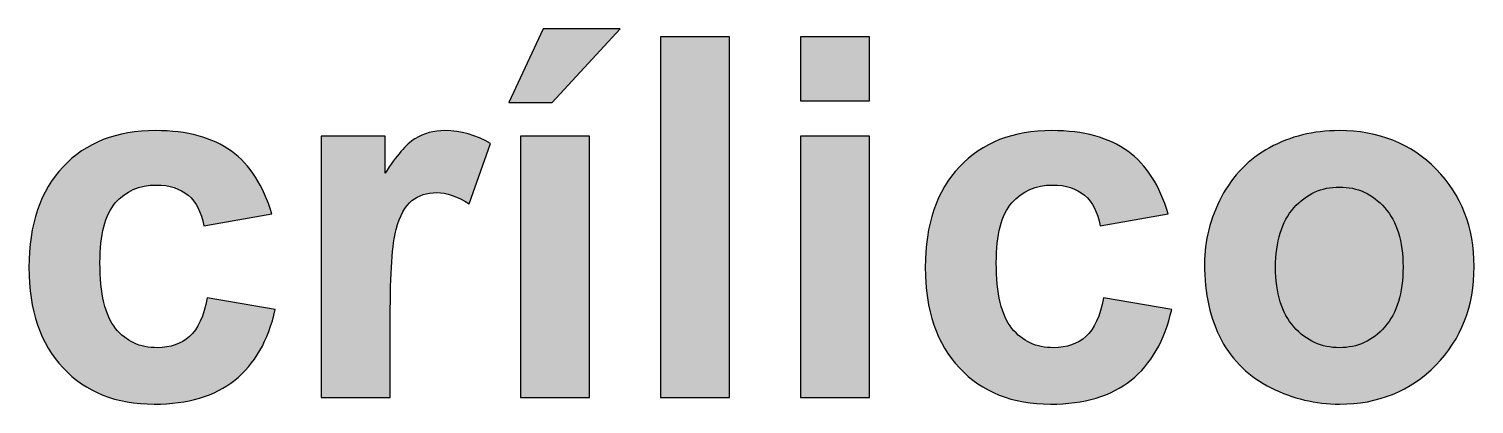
# Model space of a CAD drawing. Header units: centimetres. Extents: x -191 to 212, y -234 to 239.
# Drawn here: x 125.1 to 206.1, y 123.6 to 144.7 of the extents above; entities that cross this region are included whole.
import ezdxf

# ---------------------------------------------------------------- set-up
doc = ezdxf.new("R2010")
doc.units = ezdxf.units.CM
doc.header["$MEASUREMENT"] = 0
doc.layers.add('Capa 1', color=7, linetype='Continuous')

msp = doc.modelspace()

# ---------------------------------------------------------------- hatches: boundary and pattern name
at = {"layer": 'Capa 1', "true_color": 0x373435}
h = msp.add_hatch(color=250, dxfattribs=at)
edge = h.paths.add_edge_path()
edge.add_spline(control_points=[(152.01748, 140.54814), (152.01748, 140.54814), (153.93659, 144.66858), (153.93659, 144.66858), (153.93659, 144.66858), (158.25459, 144.66858), (158.25459, 144.66858), (158.25459, 144.66858), (154.44459, 140.54814), (154.44459, 140.54814), (154.44459, 140.54814), (152.01748, 140.54814), (152.01748, 140.54814)], knot_values=[0, 0, 0, 0, 0.25, 0.25, 0.25, 0.5, 0.5, 0.5, 0.75, 0.75, 0.75, 1, 1, 1, 1], degree=3, periodic=1)
h = msp.add_hatch(color=250, dxfattribs=at)
edge = h.paths.add_edge_path()
edge.add_spline(control_points=[(160.50766, 124.00992), (160.50766, 124.00992), (160.50766, 144.21703), (160.50766, 144.21703), (160.50766, 144.21703), (164.3741, 144.21703), (164.3741, 144.21703), (164.3741, 144.21703), (164.3741, 124.00992), (164.3741, 124.00992), (164.3741, 124.00992), (160.50766, 124.00992), (160.50766, 124.00992)], knot_values=[0, 0, 0, 0, 0.25, 0.25, 0.25, 0.5, 0.5, 0.5, 0.75, 0.75, 0.75, 1, 1, 1, 1], degree=3, periodic=1)
h = msp.add_hatch(color=250, dxfattribs=at)
edge = h.paths.add_edge_path()
edge.add_spline(control_points=[(168.34873, 140.63281), (168.34873, 140.63281), (168.34873, 144.21703), (168.34873, 144.21703), (168.34873, 144.21703), (172.21517, 144.21703), (172.21517, 144.21703), (172.21517, 144.21703), (172.21517, 140.63281), (172.21517, 140.63281), (172.21517, 140.63281), (168.34873, 140.63281), (168.34873, 140.63281)], knot_values=[0, 0, 0, 0, 0.25, 0.25, 0.25, 0.5, 0.5, 0.5, 0.75, 0.75, 0.75, 1, 1, 1, 1], degree=3, periodic=1)
h = msp.add_hatch(color=250, dxfattribs=at)
edge = h.paths.add_edge_path()
edge.add_spline(control_points=[(138.74362, 134.31103), (138.74362, 134.31103), (134.93362, 133.6337), (134.93362, 133.6337), (134.80662, 134.39099), (134.51499, 134.96014), (134.05873, 135.34584), (133.60248, 135.72684), (133.01451, 135.9197), (132.29014, 135.9197), (131.32588, 135.9197), (130.55448, 135.58573), (129.98062, 134.91781), (129.40677, 134.24988), (129.11985, 133.1351), (129.11985, 131.56877), (129.11985, 129.8284), (129.41148, 128.60073), (129.99473, 127.88107), (130.57799, 127.1614), (131.35881, 126.80392), (132.33718, 126.80392), (133.07096, 126.80392), (133.67303, 127.01559), (134.1387, 127.43422), (134.60907, 127.85285), (134.93833, 128.57251), (135.13118, 129.59792), (135.13118, 129.59792), (138.94118, 128.94881), (138.94118, 128.94881), (138.54607, 127.19903), (137.78877, 125.87729), (136.66929, 124.98359), (135.54981, 124.08988), (134.04933, 123.64303), (132.16314, 123.64303), (130.02766, 123.64303), (128.32022, 124.32036), (127.05022, 125.67033), (125.77551, 127.02499), (125.14051, 128.89707), (125.14051, 131.29125), (125.14051, 133.71366), (125.78022, 135.59514), (127.05492, 136.9451), (128.32962, 138.29507), (130.05588, 138.9677), (132.2337, 138.9677), (134.0117, 138.9677), (135.42751, 138.58199), (136.48114, 137.81529), (137.53007, 137.04859), (138.28266, 135.88207), (138.74362, 134.31103)], knot_values=[0, 0, 0, 0, 0.05555556, 0.05555556, 0.05555556, 0.11111111, 0.11111111, 0.11111111, 0.16666667, 0.16666667, 0.16666667, 0.22222222, 0.22222222, 0.22222222, 0.27777778, 0.27777778, 0.27777778, 0.33333333, 0.33333333, 0.33333333, 0.38888889, 0.38888889, 0.38888889, 0.44444444, 0.44444444, 0.44444444, 0.5, 0.5, 0.5, 0.55555556, 0.55555556, 0.55555556, 0.61111111, 0.61111111, 0.61111111, 0.66666667, 0.66666667, 0.66666667, 0.72222222, 0.72222222, 0.72222222, 0.77777778, 0.77777778, 0.77777778, 0.83333333, 0.83333333, 0.83333333, 0.88888889, 0.88888889, 0.88888889, 0.94444444, 0.94444444, 0.94444444, 1, 1, 1, 1], degree=3, periodic=1)
h = msp.add_hatch(color=250, dxfattribs=at)
edge = h.paths.add_edge_path()
edge.add_spline(control_points=[(145.38055, 124.00992), (145.38055, 124.00992), (141.51411, 124.00992), (141.51411, 124.00992), (141.51411, 124.00992), (141.51411, 138.65725), (141.51411, 138.65725), (141.51411, 138.65725), (145.09833, 138.65725), (145.09833, 138.65725), (145.09833, 138.65725), (145.09833, 136.57821), (145.09833, 136.57821), (145.71451, 137.56129), (146.26955, 138.2057), (146.76344, 138.51144), (147.25733, 138.81718), (147.81707, 138.9677), (148.44266, 138.9677), (149.32696, 138.9677), (150.17833, 138.7231), (150.99677, 138.23862), (150.99677, 138.23862), (149.79733, 134.86136), (149.79733, 134.86136), (149.14351, 135.2847), (148.53674, 135.49636), (147.97699, 135.49636), (147.43136, 135.49636), (146.9704, 135.34584), (146.59411, 135.04951), (146.21781, 134.74847), (145.92148, 134.21225), (145.70511, 133.43144), (145.48874, 132.65062), (145.38055, 131.01373), (145.38055, 128.52547), (145.38055, 128.52547), (145.38055, 124.00992), (145.38055, 124.00992)], knot_values=[0, 0, 0, 0, 0.07692308, 0.07692308, 0.07692308, 0.15384615, 0.15384615, 0.15384615, 0.23076923, 0.23076923, 0.23076923, 0.30769231, 0.30769231, 0.30769231, 0.38461538, 0.38461538, 0.38461538, 0.46153846, 0.46153846, 0.46153846, 0.53846154, 0.53846154, 0.53846154, 0.61538462, 0.61538462, 0.61538462, 0.69230769, 0.69230769, 0.69230769, 0.76923077, 0.76923077, 0.76923077, 0.84615385, 0.84615385, 0.84615385, 0.92307692, 0.92307692, 0.92307692, 1, 1, 1, 1], degree=3, periodic=1)
h = msp.add_hatch(color=250, dxfattribs=at)
edge = h.paths.add_edge_path()
edge.add_spline(control_points=[(152.66659, 124.00992), (152.66659, 124.00992), (152.66659, 138.65725), (152.66659, 138.65725), (152.66659, 138.65725), (156.53303, 138.65725), (156.53303, 138.65725), (156.53303, 138.65725), (156.53303, 124.00992), (156.53303, 124.00992), (156.53303, 124.00992), (152.66659, 124.00992), (152.66659, 124.00992)], knot_values=[0, 0, 0, 0, 0.25, 0.25, 0.25, 0.5, 0.5, 0.5, 0.75, 0.75, 0.75, 1, 1, 1, 1], degree=3, periodic=1)
h = msp.add_hatch(color=250, dxfattribs=at)
edge = h.paths.add_edge_path()
edge.add_spline(control_points=[(168.34873, 124.00992), (168.34873, 124.00992), (168.34873, 138.65725), (168.34873, 138.65725), (168.34873, 138.65725), (172.21517, 138.65725), (172.21517, 138.65725), (172.21517, 138.65725), (172.21517, 124.00992), (172.21517, 124.00992), (172.21517, 124.00992), (168.34873, 124.00992), (168.34873, 124.00992)], knot_values=[0, 0, 0, 0, 0.25, 0.25, 0.25, 0.5, 0.5, 0.5, 0.75, 0.75, 0.75, 1, 1, 1, 1], degree=3, periodic=1)
h = msp.add_hatch(color=250, dxfattribs=at)
edge = h.paths.add_edge_path()
edge.add_spline(control_points=[(188.94624, 134.31103), (188.94624, 134.31103), (185.13624, 133.6337), (185.13624, 133.6337), (185.00924, 134.39099), (184.71761, 134.96014), (184.26135, 135.34584), (183.8051, 135.72684), (183.21713, 135.9197), (182.49276, 135.9197), (181.5285, 135.9197), (180.7571, 135.58573), (180.18324, 134.91781), (179.60939, 134.24988), (179.32247, 133.1351), (179.32247, 131.56877), (179.32247, 129.8284), (179.6141, 128.60073), (180.19735, 127.88107), (180.78061, 127.1614), (181.56143, 126.80392), (182.5398, 126.80392), (183.27358, 126.80392), (183.87565, 127.01559), (184.34132, 127.43422), (184.81169, 127.85285), (185.14095, 128.57251), (185.3338, 129.59792), (185.3338, 129.59792), (189.1438, 128.94881), (189.1438, 128.94881), (188.74869, 127.19903), (187.99139, 125.87729), (186.87191, 124.98359), (185.75243, 124.08988), (184.25195, 123.64303), (182.36576, 123.64303), (180.23028, 123.64303), (178.52284, 124.32036), (177.25284, 125.67033), (175.97813, 127.02499), (175.34313, 128.89707), (175.34313, 131.29125), (175.34313, 133.71366), (175.98284, 135.59514), (177.25754, 136.9451), (178.53224, 138.29507), (180.2585, 138.9677), (182.43632, 138.9677), (184.21432, 138.9677), (185.63013, 138.58199), (186.68376, 137.81529), (187.73269, 137.04859), (188.48528, 135.88207), (188.94624, 134.31103)], knot_values=[0, 0, 0, 0, 0.05555556, 0.05555556, 0.05555556, 0.11111111, 0.11111111, 0.11111111, 0.16666667, 0.16666667, 0.16666667, 0.22222222, 0.22222222, 0.22222222, 0.27777778, 0.27777778, 0.27777778, 0.33333333, 0.33333333, 0.33333333, 0.38888889, 0.38888889, 0.38888889, 0.44444444, 0.44444444, 0.44444444, 0.5, 0.5, 0.5, 0.55555556, 0.55555556, 0.55555556, 0.61111111, 0.61111111, 0.61111111, 0.66666667, 0.66666667, 0.66666667, 0.72222222, 0.72222222, 0.72222222, 0.77777778, 0.77777778, 0.77777778, 0.83333333, 0.83333333, 0.83333333, 0.88888889, 0.88888889, 0.88888889, 0.94444444, 0.94444444, 0.94444444, 1, 1, 1, 1], degree=3, periodic=1)
h = msp.add_hatch(color=250, dxfattribs=at)
edge = h.paths.add_edge_path()
edge.add_spline(control_points=[(190.98295, 131.51233), (190.98295, 132.80114), (191.2981, 134.04762), (191.9331, 135.25177), (192.5681, 136.46062), (193.4665, 137.37784), (194.62832, 138.01284), (195.79013, 138.64784), (197.08365, 138.9677), (198.51828, 138.9677), (200.73373, 138.9677), (202.54465, 138.24803), (203.96047, 136.8087), (205.37628, 135.36466), (206.08184, 133.54903), (206.08184, 131.3477), (206.08184, 129.12755), (205.36687, 127.2884), (203.94165, 125.83025), (202.51173, 124.37211), (200.71491, 123.64303), (198.5465, 123.64303), (197.20595, 123.64303), (195.92654, 123.94877), (194.70828, 124.55555), (193.49473, 125.16233), (192.5681, 126.05133), (191.9331, 127.22725), (191.2981, 128.39847), (190.98295, 129.8284), (190.98295, 131.51233)], knot_values=[0, 0, 0, 0, 0.1, 0.1, 0.1, 0.2, 0.2, 0.2, 0.3, 0.3, 0.3, 0.4, 0.4, 0.4, 0.5, 0.5, 0.5, 0.6, 0.6, 0.6, 0.7, 0.7, 0.7, 0.8, 0.8, 0.8, 0.9, 0.9, 0.9, 1, 1, 1, 1], degree=3, periodic=1)
h = msp.add_hatch(color=250, dxfattribs=at)
edge = h.paths.add_edge_path()
edge.add_spline(control_points=[(194.96228, 131.30536), (194.96228, 129.85192), (195.30565, 128.73714), (195.99239, 127.96573), (196.68384, 127.18962), (197.5305, 126.80392), (198.5418, 126.80392), (199.54839, 126.80392), (200.39506, 127.18962), (201.0771, 127.96573), (201.75913, 128.73714), (202.1025, 129.86133), (202.1025, 131.33359), (202.1025, 132.76822), (201.75913, 133.87359), (201.0771, 134.64499), (200.39506, 135.4211), (199.54839, 135.80681), (198.5418, 135.80681), (197.5305, 135.80681), (196.68384, 135.4211), (195.99239, 134.64499), (195.30565, 133.87359), (194.96228, 132.75881), (194.96228, 131.30536)], knot_values=[0, 0, 0, 0, 0.125, 0.125, 0.125, 0.25, 0.25, 0.25, 0.375, 0.375, 0.375, 0.5, 0.5, 0.5, 0.625, 0.625, 0.625, 0.75, 0.75, 0.75, 0.875, 0.875, 0.875, 1, 1, 1, 1], degree=3, periodic=1)

# ---------------------------------------------------------------- linework, layer by layer
at = {"layer": 'Capa 1', "color": 250}
for points, knots in [([(152.01748, 140.54814), (152.01748, 140.54814), (153.93659, 144.66858), (153.93659, 144.66858), (153.93659, 144.66858), (158.25459, 144.66858), (158.25459, 144.66858), (158.25459, 144.66858), (154.44459, 140.54814), (154.44459, 140.54814), (154.44459, 140.54814), (152.01748, 140.54814), (152.01748, 140.54814)], [0, 0, 0, 0, 0.25, 0.25, 0.25, 0.5, 0.5, 0.5, 0.75, 0.75, 0.75, 1, 1, 1, 1]), ([(160.50766, 124.00992), (160.50766, 124.00992), (160.50766, 144.21703), (160.50766, 144.21703), (160.50766, 144.21703), (164.3741, 144.21703), (164.3741, 144.21703), (164.3741, 144.21703), (164.3741, 124.00992), (164.3741, 124.00992), (164.3741, 124.00992), (160.50766, 124.00992), (160.50766, 124.00992)], [0, 0, 0, 0, 0.25, 0.25, 0.25, 0.5, 0.5, 0.5, 0.75, 0.75, 0.75, 1, 1, 1, 1]), ([(168.34873, 140.63281), (168.34873, 140.63281), (168.34873, 144.21703), (168.34873, 144.21703), (168.34873, 144.21703), (172.21517, 144.21703), (172.21517, 144.21703), (172.21517, 144.21703), (172.21517, 140.63281), (172.21517, 140.63281), (172.21517, 140.63281), (168.34873, 140.63281), (168.34873, 140.63281)], [0, 0, 0, 0, 0.25, 0.25, 0.25, 0.5, 0.5, 0.5, 0.75, 0.75, 0.75, 1, 1, 1, 1]), ([(138.74362, 134.31103), (138.74362, 134.31103), (134.93362, 133.6337), (134.93362, 133.6337), (134.80662, 134.39099), (134.51499, 134.96014), (134.05873, 135.34584), (133.60248, 135.72684), (133.01451, 135.9197), (132.29014, 135.9197), (131.32588, 135.9197), (130.55448, 135.58573), (129.98062, 134.91781), (129.40677, 134.24988), (129.11985, 133.1351), (129.11985, 131.56877), (129.11985, 129.8284), (129.41148, 128.60073), (129.99473, 127.88107), (130.57799, 127.1614), (131.35881, 126.80392), (132.33718, 126.80392), (133.07096, 126.80392), (133.67303, 127.01559), (134.1387, 127.43422), (134.60907, 127.85285), (134.93833, 128.57251), (135.13118, 129.59792), (135.13118, 129.59792), (138.94118, 128.94881), (138.94118, 128.94881), (138.54607, 127.19903), (137.78877, 125.87729), (136.66929, 124.98359), (135.54981, 124.08988), (134.04933, 123.64303), (132.16314, 123.64303), (130.02766, 123.64303), (128.32022, 124.32036), (127.05022, 125.67033), (125.77551, 127.02499), (125.14051, 128.89707), (125.14051, 131.29125), (125.14051, 133.71366), (125.78022, 135.59514), (127.05492, 136.9451), (128.32962, 138.29507), (130.05588, 138.9677), (132.2337, 138.9677), (134.0117, 138.9677), (135.42751, 138.58199), (136.48114, 137.81529), (137.53007, 137.04859), (138.28266, 135.88207), (138.74362, 134.31103)], [0, 0, 0, 0, 0.05555556, 0.05555556, 0.05555556, 0.11111111, 0.11111111, 0.11111111, 0.16666667, 0.16666667, 0.16666667, 0.22222222, 0.22222222, 0.22222222, 0.27777778, 0.27777778, 0.27777778, 0.33333333, 0.33333333, 0.33333333, 0.38888889, 0.38888889, 0.38888889, 0.44444444, 0.44444444, 0.44444444, 0.5, 0.5, 0.5, 0.55555556, 0.55555556, 0.55555556, 0.61111111, 0.61111111, 0.61111111, 0.66666667, 0.66666667, 0.66666667, 0.72222222, 0.72222222, 0.72222222, 0.77777778, 0.77777778, 0.77777778, 0.83333333, 0.83333333, 0.83333333, 0.88888889, 0.88888889, 0.88888889, 0.94444444, 0.94444444, 0.94444444, 1, 1, 1, 1]), ([(145.38055, 124.00992), (145.38055, 124.00992), (141.51411, 124.00992), (141.51411, 124.00992), (141.51411, 124.00992), (141.51411, 138.65725), (141.51411, 138.65725), (141.51411, 138.65725), (145.09833, 138.65725), (145.09833, 138.65725), (145.09833, 138.65725), (145.09833, 136.57821), (145.09833, 136.57821), (145.71451, 137.56129), (146.26955, 138.2057), (146.76344, 138.51144), (147.25733, 138.81718), (147.81707, 138.9677), (148.44266, 138.9677), (149.32696, 138.9677), (150.17833, 138.7231), (150.99677, 138.23862), (150.99677, 138.23862), (149.79733, 134.86136), (149.79733, 134.86136), (149.14351, 135.2847), (148.53674, 135.49636), (147.97699, 135.49636), (147.43136, 135.49636), (146.9704, 135.34584), (146.59411, 135.04951), (146.21781, 134.74847), (145.92148, 134.21225), (145.70511, 133.43144), (145.48874, 132.65062), (145.38055, 131.01373), (145.38055, 128.52547), (145.38055, 128.52547), (145.38055, 124.00992), (145.38055, 124.00992)], [0, 0, 0, 0, 0.07692308, 0.07692308, 0.07692308, 0.15384615, 0.15384615, 0.15384615, 0.23076923, 0.23076923, 0.23076923, 0.30769231, 0.30769231, 0.30769231, 0.38461538, 0.38461538, 0.38461538, 0.46153846, 0.46153846, 0.46153846, 0.53846154, 0.53846154, 0.53846154, 0.61538462, 0.61538462, 0.61538462, 0.69230769, 0.69230769, 0.69230769, 0.76923077, 0.76923077, 0.76923077, 0.84615385, 0.84615385, 0.84615385, 0.92307692, 0.92307692, 0.92307692, 1, 1, 1, 1]), ([(152.66659, 124.00992), (152.66659, 124.00992), (152.66659, 138.65725), (152.66659, 138.65725), (152.66659, 138.65725), (156.53303, 138.65725), (156.53303, 138.65725), (156.53303, 138.65725), (156.53303, 124.00992), (156.53303, 124.00992), (156.53303, 124.00992), (152.66659, 124.00992), (152.66659, 124.00992)], [0, 0, 0, 0, 0.25, 0.25, 0.25, 0.5, 0.5, 0.5, 0.75, 0.75, 0.75, 1, 1, 1, 1]), ([(168.34873, 124.00992), (168.34873, 124.00992), (168.34873, 138.65725), (168.34873, 138.65725), (168.34873, 138.65725), (172.21517, 138.65725), (172.21517, 138.65725), (172.21517, 138.65725), (172.21517, 124.00992), (172.21517, 124.00992), (172.21517, 124.00992), (168.34873, 124.00992), (168.34873, 124.00992)], [0, 0, 0, 0, 0.25, 0.25, 0.25, 0.5, 0.5, 0.5, 0.75, 0.75, 0.75, 1, 1, 1, 1]), ([(188.94624, 134.31103), (188.94624, 134.31103), (185.13624, 133.6337), (185.13624, 133.6337), (185.00924, 134.39099), (184.71761, 134.96014), (184.26135, 135.34584), (183.8051, 135.72684), (183.21713, 135.9197), (182.49276, 135.9197), (181.5285, 135.9197), (180.7571, 135.58573), (180.18324, 134.91781), (179.60939, 134.24988), (179.32247, 133.1351), (179.32247, 131.56877), (179.32247, 129.8284), (179.6141, 128.60073), (180.19735, 127.88107), (180.78061, 127.1614), (181.56143, 126.80392), (182.5398, 126.80392), (183.27358, 126.80392), (183.87565, 127.01559), (184.34132, 127.43422), (184.81169, 127.85285), (185.14095, 128.57251), (185.3338, 129.59792), (185.3338, 129.59792), (189.1438, 128.94881), (189.1438, 128.94881), (188.74869, 127.19903), (187.99139, 125.87729), (186.87191, 124.98359), (185.75243, 124.08988), (184.25195, 123.64303), (182.36576, 123.64303), (180.23028, 123.64303), (178.52284, 124.32036), (177.25284, 125.67033), (175.97813, 127.02499), (175.34313, 128.89707), (175.34313, 131.29125), (175.34313, 133.71366), (175.98284, 135.59514), (177.25754, 136.9451), (178.53224, 138.29507), (180.2585, 138.9677), (182.43632, 138.9677), (184.21432, 138.9677), (185.63013, 138.58199), (186.68376, 137.81529), (187.73269, 137.04859), (188.48528, 135.88207), (188.94624, 134.31103)], [0, 0, 0, 0, 0.05555556, 0.05555556, 0.05555556, 0.11111111, 0.11111111, 0.11111111, 0.16666667, 0.16666667, 0.16666667, 0.22222222, 0.22222222, 0.22222222, 0.27777778, 0.27777778, 0.27777778, 0.33333333, 0.33333333, 0.33333333, 0.38888889, 0.38888889, 0.38888889, 0.44444444, 0.44444444, 0.44444444, 0.5, 0.5, 0.5, 0.55555556, 0.55555556, 0.55555556, 0.61111111, 0.61111111, 0.61111111, 0.66666667, 0.66666667, 0.66666667, 0.72222222, 0.72222222, 0.72222222, 0.77777778, 0.77777778, 0.77777778, 0.83333333, 0.83333333, 0.83333333, 0.88888889, 0.88888889, 0.88888889, 0.94444444, 0.94444444, 0.94444444, 1, 1, 1, 1]), ([(190.98295, 131.51233), (190.98295, 132.80114), (191.2981, 134.04762), (191.9331, 135.25177), (192.5681, 136.46062), (193.4665, 137.37784), (194.62832, 138.01284), (195.79013, 138.64784), (197.08365, 138.9677), (198.51828, 138.9677), (200.73373, 138.9677), (202.54465, 138.24803), (203.96047, 136.8087), (205.37628, 135.36466), (206.08184, 133.54903), (206.08184, 131.3477), (206.08184, 129.12755), (205.36687, 127.2884), (203.94165, 125.83025), (202.51173, 124.37211), (200.71491, 123.64303), (198.5465, 123.64303), (197.20595, 123.64303), (195.92654, 123.94877), (194.70828, 124.55555), (193.49473, 125.16233), (192.5681, 126.05133), (191.9331, 127.22725), (191.2981, 128.39847), (190.98295, 129.8284), (190.98295, 131.51233)], [0, 0, 0, 0, 0.1, 0.1, 0.1, 0.2, 0.2, 0.2, 0.3, 0.3, 0.3, 0.4, 0.4, 0.4, 0.5, 0.5, 0.5, 0.6, 0.6, 0.6, 0.7, 0.7, 0.7, 0.8, 0.8, 0.8, 0.9, 0.9, 0.9, 1, 1, 1, 1]), ([(194.96228, 131.30536), (194.96228, 129.85192), (195.30565, 128.73714), (195.99239, 127.96573), (196.68384, 127.18962), (197.5305, 126.80392), (198.5418, 126.80392), (199.54839, 126.80392), (200.39506, 127.18962), (201.0771, 127.96573), (201.75913, 128.73714), (202.1025, 129.86133), (202.1025, 131.33359), (202.1025, 132.76822), (201.75913, 133.87359), (201.0771, 134.64499), (200.39506, 135.4211), (199.54839, 135.80681), (198.5418, 135.80681), (197.5305, 135.80681), (196.68384, 135.4211), (195.99239, 134.64499), (195.30565, 133.87359), (194.96228, 132.75881), (194.96228, 131.30536)], [0, 0, 0, 0, 0.125, 0.125, 0.125, 0.25, 0.25, 0.25, 0.375, 0.375, 0.375, 0.5, 0.5, 0.5, 0.625, 0.625, 0.625, 0.75, 0.75, 0.75, 0.875, 0.875, 0.875, 1, 1, 1, 1])]:
    msp.add_open_spline(points, degree=3, knots=knots, dxfattribs=at)

doc.saveas('drawing.dxf')
